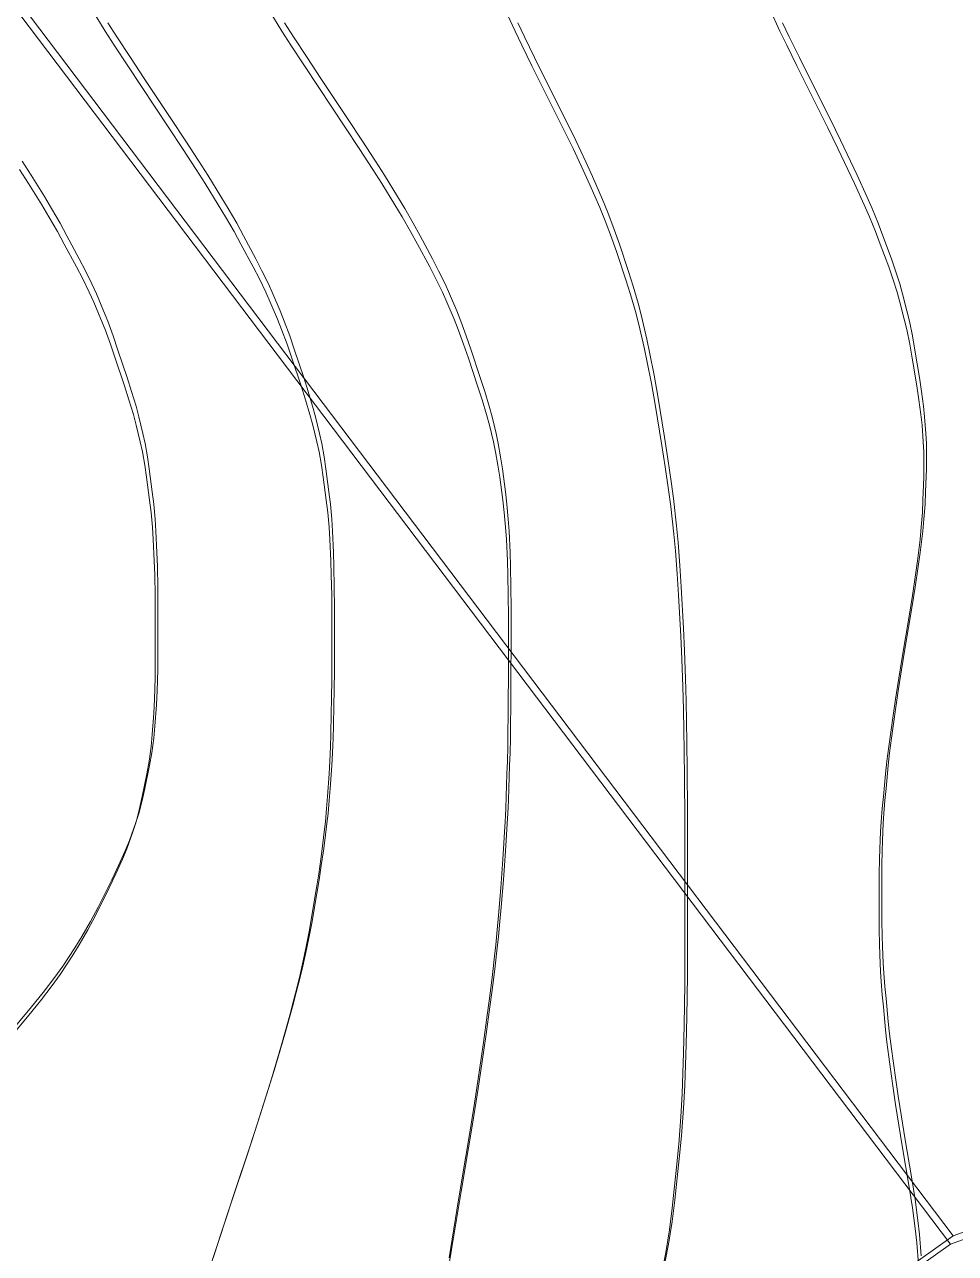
# Model space of a CAD drawing. Header units: metres. Extents: x -1097 to 1588, y -673 to 884.
# Drawn here: x 669.2 to 721.9, y 499 to 568.6 of the extents above; entities that cross this region are included whole.
import ezdxf

# ---------------------------------------------------------------- set-up
doc = ezdxf.new("R2010")
doc.units = ezdxf.units.M
doc.layers.add('TERRENO', color=188, linetype='Continuous', lineweight=0, plot=False)
doc.layers.add('VISTA LEJOS', color=7, linetype='Continuous', lineweight=0, plot=False)

msp = doc.modelspace()

# ---------------------------------------------------------------- linework, layer by layer
at = {"layer": 'TERRENO'}
for points in [[(672.992, 569.459), (673.741, 568.25), (674.247, 567.453), (675.015, 566.272), (675.789, 565.101), (677.345, 562.768), (678.119, 561.597), (678.887, 560.416), (679.393, 559.619), (680.141, 558.409), (680.551, 557.728), (681.031, 556.893), (681.421, 556.182), (682.113, 554.886), (682.465, 554.205), (682.829, 553.456), (683.085, 552.889), (683.489, 551.939), (683.725, 551.344), (684.033, 550.509), (684.308, 549.712), (684.826, 548.156), (685.082, 547.36), (685.332, 546.524), (685.492, 545.929), (685.722, 544.979), (685.844, 544.412), (685.978, 543.664), (686.081, 542.982), (686.253, 541.686), (686.337, 540.975), (686.413, 540.14), (686.458, 539.459), (686.516, 538.249), (686.541, 537.452), (686.561, 536.271), (686.567, 535.1), (686.567, 532.767), (686.564, 531.596), (686.554, 530.415), (686.541, 529.618), (686.513, 528.409), (686.49, 527.727), (686.452, 526.892), (686.41, 526.182), (686.324, 524.886), (686.273, 524.204), (686.205, 523.455), (686.145, 522.889), (686.029, 521.938), (685.949, 521.343), (685.825, 520.508), (685.697, 519.711), (685.437, 518.156), (685.297, 517.349), (685.133, 516.485), (685.002, 515.852), (684.772, 514.815), (684.621, 514.181), (684.401, 513.317), (684.183, 512.511), (683.751, 510.956), (683.492, 510.053), (683.146, 508.901), (682.829, 507.884), (682.225, 505.983), (681.751, 504.524), (680.935, 502.047), (679.844, 498.763)], [(682.993, 569.459), (683.741, 568.25), (684.247, 567.453), (685.015, 566.272), (685.789, 565.101), (687.345, 562.768), (688.119, 561.597), (688.887, 560.416), (689.393, 559.619), (690.142, 558.409), (690.551, 557.728), (691.031, 556.893), (691.422, 556.182), (692.113, 554.886), (692.465, 554.205), (692.83, 553.456), (693.086, 552.889), (693.489, 551.939), (693.726, 551.344), (694.033, 550.509), (694.308, 549.712), (694.826, 548.156), (695.082, 547.36), (695.332, 546.524), (695.492, 545.929), (695.722, 544.979), (695.844, 544.412), (695.978, 543.664), (696.081, 542.982), (696.254, 541.686), (696.337, 540.975), (696.414, 540.14), (696.458, 539.459), (696.516, 538.249), (696.542, 537.452), (696.561, 536.271), (696.567, 535.1), (696.567, 532.767), (696.566, 531.596), (696.561, 530.415), (696.554, 529.618), (696.54, 528.409), (696.529, 527.727), (696.51, 526.892), (696.489, 526.182), (696.446, 524.886), (696.42, 524.204), (696.386, 523.455), (696.356, 522.889), (696.298, 521.938), (696.258, 521.343), (696.196, 520.508), (696.132, 519.711), (696.002, 518.156), (695.932, 517.349), (695.85, 516.485), (695.785, 515.852), (695.67, 514.815), (695.594, 514.181), (695.484, 513.317), (695.375, 512.511), (695.159, 510.956), (695.03, 510.053), (694.857, 508.901), (694.698, 507.884), (694.396, 505.983), (694.159, 504.524), (693.751, 502.047), (693.206, 498.763)], [(696.386, 569.459), (696.948, 568.25), (697.327, 567.453), (697.903, 566.272), (698.484, 565.101), (699.651, 562.768), (700.231, 561.587), (700.807, 560.378), (701.187, 559.542), (701.748, 558.246), (702.055, 557.497), (702.415, 556.547), (702.708, 555.712), (703.227, 554.157), (703.491, 553.321), (703.764, 552.371), (703.956, 551.622), (704.259, 550.326), (704.436, 549.491), (704.667, 548.281), (704.873, 547.1), (705.262, 544.768), (705.454, 543.558), (705.641, 542.262), (705.761, 541.312), (705.934, 539.756), (706.025, 538.806), (706.126, 537.51), (706.203, 536.3), (706.332, 533.967), (706.395, 532.671), (706.452, 531.116), (706.486, 529.82), (706.529, 527.487), (706.548, 525.932), (706.563, 523.599), (706.567, 521.266), (706.567, 516.601), (706.558, 514.268), (706.529, 511.935), (706.491, 510.38), (706.404, 508.047), (706.337, 506.751), (706.222, 505.196), (706.097, 503.9), (705.838, 501.567), (705.684, 500.357), (705.483, 499.061), (705.3, 498.111)], [(711.387, 569.459), (711.948, 568.25), (712.328, 567.453), (712.904, 566.272), (713.484, 565.101), (714.651, 562.768), (715.23, 561.597), (715.801, 560.416), (716.174, 559.619), (716.721, 558.409), (717.017, 557.728), (717.358, 556.893), (717.63, 556.182), (718.105, 554.886), (718.344, 554.205), (718.584, 553.456), (718.745, 552.889), (718.99, 551.939), (719.128, 551.344), (719.296, 550.509), (719.438, 549.712), (719.697, 548.156), (719.82, 547.36), (719.931, 546.524), (719.992, 545.929), (720.064, 544.979), (720.091, 544.412), (720.1, 543.664), (720.089, 542.982), (720.046, 541.686), (720.011, 540.975), (719.948, 540.14), (719.88, 539.459), (719.736, 538.249), (719.628, 537.452), (719.451, 536.271), (719.262, 535.1), (718.873, 532.767), (718.681, 531.596), (718.494, 530.415), (718.374, 529.618), (718.201, 528.409), (718.11, 527.727), (718.009, 526.892), (717.932, 526.182), (717.803, 524.886), (717.74, 524.204), (717.683, 523.455), (717.649, 522.889), (717.606, 521.938), (717.587, 521.343), (717.572, 520.508), (717.568, 519.711), (717.568, 518.156), (717.572, 517.359), (717.587, 516.524), (717.606, 515.929), (717.649, 514.978), (717.683, 514.412), (717.74, 513.663), (717.803, 512.981), (717.932, 511.685), (718.009, 510.975), (718.11, 510.14), (718.201, 509.458), (718.374, 508.248), (718.494, 507.452), (718.681, 506.271), (718.873, 505.1), (719.262, 502.767), (719.446, 501.595), (719.609, 500.415), (719.697, 499.618), (719.798, 498.408)], [(668.887, 560.416), (669.392, 559.619), (670.141, 558.409), (670.551, 557.728), (671.031, 556.893), (671.421, 556.182), (672.112, 554.886), (672.464, 554.205), (672.829, 553.456), (673.085, 552.889), (673.488, 551.939), (673.725, 551.344), (674.032, 550.509), (674.308, 549.712), (674.826, 548.156), (675.082, 547.36), (675.332, 546.524), (675.492, 545.929), (675.722, 544.979), (675.844, 544.412), (675.978, 543.664), (676.081, 542.982), (676.253, 541.686), (676.337, 540.975), (676.413, 540.14), (676.458, 539.459), (676.516, 538.249), (676.541, 537.452), (676.561, 536.271), (676.567, 535.1), (676.567, 532.767), (676.557, 531.596), (676.529, 530.415), (676.49, 529.618), (676.404, 528.409), (676.337, 527.727), (676.221, 526.892), (676.097, 526.182), (675.837, 524.886), (675.684, 524.204), (675.482, 523.455), (675.3, 522.889), (674.954, 521.938), (674.714, 521.343), (674.34, 520.508), (673.956, 519.711), (673.178, 518.156), (672.756, 517.349), (672.266, 516.485), (671.872, 515.852), (671.181, 514.815), (670.73, 514.181), (670.068, 513.317), (669.415, 512.511), (668.119, 510.956)]]:
    msp.add_lwpolyline(points, dxfattribs=at)
at = {"layer": 'VISTA LEJOS'}
for points in [[(721.764, 500.006), (524.084, 761.226)], [(524.084, 761.226), (721.764, 500.006)], [(721.613, 499.537), (523.933, 760.757)], [(523.933, 760.757), (721.613, 499.537)], [(672.992, 569.459), (673.741, 568.25), (674.247, 567.453), (675.015, 566.272), (675.789, 565.101), (677.345, 562.768), (678.119, 561.597), (678.887, 560.416), (679.393, 559.619), (680.141, 558.409), (680.551, 557.728), (681.031, 556.893), (681.421, 556.182), (682.113, 554.886), (682.465, 554.205), (682.829, 553.456), (683.085, 552.889), (683.489, 551.939), (683.725, 551.344), (684.033, 550.509), (684.308, 549.712), (684.826, 548.156), (685.082, 547.36), (685.332, 546.524), (685.492, 545.929), (685.722, 544.979), (685.844, 544.412), (685.978, 543.664), (686.081, 542.982), (686.253, 541.686), (686.337, 540.975), (686.413, 540.14), (686.458, 539.459), (686.516, 538.249), (686.541, 537.452), (686.561, 536.271), (686.567, 535.1), (686.567, 532.767), (686.564, 531.596), (686.554, 530.415), (686.541, 529.618), (686.513, 528.409), (686.49, 527.727), (686.452, 526.892), (686.41, 526.182), (686.324, 524.886), (686.273, 524.204), (686.205, 523.455), (686.145, 522.889), (686.029, 521.938), (685.949, 521.343), (685.825, 520.508), (685.697, 519.711), (685.437, 518.156), (685.297, 517.349), (685.133, 516.485), (685.002, 515.852), (684.772, 514.815), (684.621, 514.181), (684.401, 513.317), (684.183, 512.511), (683.751, 510.956), (683.492, 510.053), (683.146, 508.901), (682.829, 507.884), (682.225, 505.983), (681.751, 504.524), (680.935, 502.047), (679.844, 498.763)], [(682.993, 569.459), (683.741, 568.25), (684.247, 567.453), (685.015, 566.272), (685.789, 565.101), (687.345, 562.768), (688.119, 561.597), (688.887, 560.416), (689.393, 559.619), (690.142, 558.409), (690.551, 557.728), (691.031, 556.893), (691.422, 556.182), (692.113, 554.886), (692.465, 554.205), (692.83, 553.456), (693.086, 552.889), (693.489, 551.939), (693.726, 551.344), (694.033, 550.509), (694.308, 549.712), (694.826, 548.156), (695.082, 547.36), (695.332, 546.524), (695.492, 545.929), (695.722, 544.979), (695.844, 544.412), (695.978, 543.664), (696.081, 542.982), (696.254, 541.686), (696.337, 540.975), (696.414, 540.14), (696.458, 539.459), (696.516, 538.249), (696.542, 537.452), (696.561, 536.271), (696.567, 535.1), (696.567, 532.767), (696.566, 531.596), (696.561, 530.415), (696.554, 529.618), (696.54, 528.409), (696.529, 527.727), (696.51, 526.892), (696.489, 526.182), (696.446, 524.886), (696.42, 524.204), (696.386, 523.455), (696.356, 522.889), (696.298, 521.938), (696.258, 521.343), (696.196, 520.508), (696.132, 519.711), (696.002, 518.156), (695.932, 517.349), (695.85, 516.485), (695.785, 515.852), (695.67, 514.815), (695.594, 514.181), (695.484, 513.317), (695.375, 512.511), (695.159, 510.956), (695.03, 510.053), (694.857, 508.901), (694.698, 507.884), (694.396, 505.983), (694.159, 504.524), (693.751, 502.047), (693.206, 498.763)], [(696.386, 569.459), (696.948, 568.25), (697.327, 567.453), (697.903, 566.272), (698.484, 565.101), (699.651, 562.768), (700.231, 561.587), (700.807, 560.378), (701.187, 559.542), (701.748, 558.246), (702.055, 557.497), (702.415, 556.547), (702.708, 555.712), (703.227, 554.157), (703.491, 553.321), (703.764, 552.371), (703.956, 551.622), (704.259, 550.326), (704.436, 549.491), (704.667, 548.281), (704.873, 547.1), (705.262, 544.768), (705.454, 543.558), (705.641, 542.262), (705.761, 541.312), (705.934, 539.756), (706.025, 538.806), (706.126, 537.51), (706.203, 536.3), (706.332, 533.967), (706.395, 532.671), (706.452, 531.116), (706.486, 529.82), (706.529, 527.487), (706.548, 525.932), (706.563, 523.599), (706.567, 521.266), (706.567, 516.601), (706.558, 514.268), (706.529, 511.935), (706.491, 510.38), (706.404, 508.047), (706.337, 506.751), (706.222, 505.196), (706.097, 503.9), (705.838, 501.567), (705.684, 500.357), (705.483, 499.061), (705.3, 498.111)], [(711.387, 569.459), (711.948, 568.25), (712.328, 567.453), (712.904, 566.272), (713.484, 565.101), (714.651, 562.768), (715.23, 561.597), (715.801, 560.416), (716.174, 559.619), (716.721, 558.409), (717.017, 557.728), (717.358, 556.893), (717.63, 556.182), (718.105, 554.886), (718.344, 554.205), (718.584, 553.456), (718.745, 552.889), (718.99, 551.939), (719.128, 551.344), (719.296, 550.509), (719.438, 549.712), (719.697, 548.156), (719.82, 547.36), (719.931, 546.524), (719.992, 545.929), (720.064, 544.979), (720.091, 544.412), (720.1, 543.664), (720.089, 542.982), (720.046, 541.686), (720.011, 540.975), (719.948, 540.14), (719.88, 539.459), (719.736, 538.249), (719.628, 537.452), (719.451, 536.271), (719.262, 535.1), (718.873, 532.767), (718.681, 531.596), (718.494, 530.415), (718.374, 529.618), (718.201, 528.409), (718.11, 527.727), (718.009, 526.892), (717.932, 526.182), (717.803, 524.886), (717.74, 524.204), (717.683, 523.455), (717.649, 522.889), (717.606, 521.938), (717.587, 521.343), (717.572, 520.508), (717.568, 519.711), (717.568, 518.156), (717.572, 517.359), (717.587, 516.524), (717.606, 515.929), (717.649, 514.978), (717.683, 514.412), (717.74, 513.663), (717.803, 512.981), (717.932, 511.685), (718.009, 510.975), (718.11, 510.14), (718.201, 509.458), (718.374, 508.248), (718.494, 507.452), (718.681, 506.271), (718.873, 505.1), (719.262, 502.767), (719.446, 501.595), (719.609, 500.415), (719.697, 499.618), (719.798, 498.408)], [(673.892, 568.719), (674.398, 567.923), (675.166, 566.742), (675.94, 565.57), (677.495, 563.238), (678.27, 562.066), (679.038, 560.886), (679.543, 560.089), (680.292, 558.879), (680.702, 558.198), (681.182, 557.362), (681.572, 556.652), (682.263, 555.356), (682.615, 554.674), (682.98, 553.925), (683.236, 553.359), (683.639, 552.409), (683.876, 551.813), (684.183, 550.978), (684.459, 550.181), (684.977, 548.626), (685.233, 547.829), (685.483, 546.994), (685.643, 546.399), (685.873, 545.448), (685.995, 544.882), (686.129, 544.133), (686.231, 543.452), (686.404, 542.156), (686.487, 541.445), (686.564, 540.61), (686.609, 539.928), (686.667, 538.719), (686.692, 537.922), (686.711, 536.741), (686.718, 535.57), (686.718, 533.237), (686.715, 532.066), (686.705, 530.885), (686.692, 530.088), (686.663, 528.879), (686.641, 528.197), (686.603, 527.362), (686.561, 526.651), (686.475, 525.355), (686.423, 524.674), (686.356, 523.925), (686.295, 523.358), (686.18, 522.408), (686.1, 521.813), (685.975, 520.978), (685.847, 520.181), (685.588, 518.625), (685.447, 517.819), (685.284, 516.955), (685.153, 516.321), (684.923, 515.285), (684.772, 514.651), (684.551, 513.787), (684.334, 512.981), (683.902, 511.425), (683.643, 510.523), (683.297, 509.371), (682.98, 508.353), (682.375, 506.452), (681.902, 504.993), (681.086, 502.516), (679.995, 499.233), (676.718, 489.402)], [(683.892, 568.719), (684.398, 567.923), (685.166, 566.742), (685.94, 565.57), (687.495, 563.238), (688.27, 562.066), (689.038, 560.886), (689.544, 560.089), (690.292, 558.879), (690.702, 558.198), (691.182, 557.362), (691.572, 556.652), (692.264, 555.356), (692.616, 554.674), (692.98, 553.925), (693.236, 553.359), (693.64, 552.409), (693.876, 551.813), (694.184, 550.978), (694.459, 550.181), (694.977, 548.626), (695.233, 547.829), (695.483, 546.994), (695.643, 546.399), (695.873, 545.448), (695.995, 544.882), (696.129, 544.133), (696.232, 543.452), (696.404, 542.156), (696.488, 541.445), (696.564, 540.61), (696.609, 539.928), (696.667, 538.719), (696.692, 537.922), (696.712, 536.741), (696.718, 535.57), (696.718, 533.237), (696.716, 532.066), (696.712, 530.885), (696.705, 530.088), (696.691, 528.879), (696.68, 528.197), (696.66, 527.362), (696.64, 526.651), (696.596, 525.355), (696.571, 524.674), (696.537, 523.925), (696.507, 523.358), (696.449, 522.408), (696.409, 521.813), (696.347, 520.978), (696.283, 520.181), (696.153, 518.625), (696.083, 517.819), (696.001, 516.955), (695.936, 516.321), (695.82, 515.285), (695.745, 514.651), (695.635, 513.787), (695.526, 512.981), (695.31, 511.425), (695.18, 510.523), (695.008, 509.371), (694.849, 508.353), (694.547, 506.452), (694.31, 504.993), (693.902, 502.516), (693.356, 499.233), (691.718, 489.402)], [(697.099, 568.719), (697.478, 567.923), (698.054, 566.742), (698.635, 565.57), (699.801, 563.238), (700.382, 562.057), (700.958, 560.847), (701.337, 560.012), (701.899, 558.716), (702.206, 557.967), (702.566, 557.017), (702.859, 556.181), (703.377, 554.626), (703.641, 553.791), (703.915, 552.841), (704.107, 552.092), (704.409, 550.796), (704.587, 549.961), (704.817, 548.751), (705.024, 547.57), (705.413, 545.237), (705.605, 544.028), (705.792, 542.732), (705.912, 541.781), (706.085, 540.226), (706.176, 539.276), (706.277, 537.98), (706.353, 536.77), (706.483, 534.437), (706.545, 533.141), (706.603, 531.586), (706.637, 530.29), (706.68, 527.957), (706.699, 526.402), (706.713, 524.069), (706.718, 521.736), (706.718, 517.07), (706.709, 514.737), (706.68, 512.405), (706.641, 510.849), (706.555, 508.516), (706.488, 507.22), (706.373, 505.665), (706.248, 504.369), (705.989, 502.036), (705.835, 500.827), (705.633, 499.531), (705.451, 498.58)], [(712.099, 568.719), (712.478, 567.923), (713.054, 566.742), (713.635, 565.57), (714.802, 563.238), (715.381, 562.066), (715.952, 560.886), (716.325, 560.089), (716.872, 558.879), (717.168, 558.198), (717.509, 557.362), (717.781, 556.652), (718.256, 555.356), (718.494, 554.674), (718.734, 553.925), (718.896, 553.359), (719.141, 552.409), (719.278, 551.813), (719.446, 550.978), (719.589, 550.181), (719.848, 548.626), (719.971, 547.829), (720.082, 546.994), (720.142, 546.399), (720.214, 545.448), (720.242, 544.882), (720.251, 544.133), (720.24, 543.452), (720.197, 542.156), (720.162, 541.445), (720.099, 540.61), (720.03, 539.928), (719.886, 538.719), (719.779, 537.922), (719.602, 536.741), (719.413, 535.57), (719.024, 533.237), (718.832, 532.066), (718.645, 530.885), (718.525, 530.088), (718.352, 528.879), (718.261, 528.197), (718.16, 527.362), (718.083, 526.651), (717.954, 525.355), (717.891, 524.674), (717.834, 523.925), (717.8, 523.358), (717.757, 522.408), (717.738, 521.813), (717.723, 520.978), (717.718, 520.181), (717.718, 518.625), (717.723, 517.829), (717.738, 516.993), (717.757, 516.398), (717.8, 515.448), (717.834, 514.881), (717.891, 514.133), (717.954, 513.451), (718.083, 512.155), (718.16, 511.445), (718.261, 510.609), (718.352, 509.928), (718.525, 508.718), (718.645, 507.921), (718.832, 506.74), (719.024, 505.569), (719.413, 503.236), (719.597, 502.065), (719.76, 500.884), (719.848, 500.087), (719.949, 498.878)], [(668.887, 560.416), (669.392, 559.619), (670.141, 558.409), (670.551, 557.728), (671.031, 556.893), (671.421, 556.182), (672.112, 554.886), (672.464, 554.205), (672.829, 553.456), (673.085, 552.889), (673.488, 551.939), (673.725, 551.344), (674.032, 550.509), (674.308, 549.712), (674.826, 548.156), (675.082, 547.36), (675.332, 546.524), (675.492, 545.929), (675.722, 544.979), (675.844, 544.412), (675.978, 543.664), (676.081, 542.982), (676.253, 541.686), (676.337, 540.975), (676.413, 540.14), (676.458, 539.459), (676.516, 538.249), (676.541, 537.452), (676.561, 536.271), (676.567, 535.1), (676.567, 532.767), (676.557, 531.596), (676.529, 530.415), (676.49, 529.618), (676.404, 528.409), (676.337, 527.727), (676.221, 526.892), (676.097, 526.182), (675.837, 524.886), (675.684, 524.204), (675.482, 523.455), (675.3, 522.889), (674.954, 521.938), (674.714, 521.343), (674.34, 520.508), (673.956, 519.711), (673.178, 518.156), (672.756, 517.349), (672.266, 516.485), (671.872, 515.852), (671.181, 514.815), (670.73, 514.181), (670.068, 513.317), (669.415, 512.511), (668.119, 510.956)], [(669.038, 560.886), (669.543, 560.089), (670.292, 558.879), (670.702, 558.198), (671.182, 557.362), (671.572, 556.652), (672.263, 555.356), (672.615, 554.674), (672.98, 553.925), (673.236, 553.359), (673.639, 552.409), (673.876, 551.813), (674.183, 550.978), (674.458, 550.181), (674.977, 548.626), (675.233, 547.829), (675.482, 546.994), (675.642, 546.399), (675.873, 545.448), (675.994, 544.882), (676.129, 544.133), (676.231, 543.452), (676.404, 542.156), (676.487, 541.445), (676.564, 540.61), (676.609, 539.928), (676.666, 538.719), (676.692, 537.922), (676.711, 536.741), (676.718, 535.57), (676.718, 533.237), (676.708, 532.066), (676.679, 530.885), (676.641, 530.088), (676.554, 528.878), (676.487, 528.197), (676.372, 527.362), (676.247, 526.651), (675.988, 525.355), (675.834, 524.674), (675.633, 523.925), (675.45, 523.358), (675.105, 522.408), (674.865, 521.813), (674.49, 520.978), (674.106, 520.181), (673.329, 518.625), (672.906, 517.819), (672.417, 516.955), (672.023, 516.321), (671.332, 515.285), (670.881, 514.651), (670.218, 513.787), (669.566, 512.981), (668.27, 511.425)], [(820.324, 535.676), (721.764, 500.006)], [(820.173, 535.207), (721.613, 499.537)], [(721.764, 500.006), (716.973, 496.602)], [(721.613, 499.537), (716.822, 496.133)]]:
    msp.add_lwpolyline(points, dxfattribs=at)

doc.saveas('drawing.dxf')
